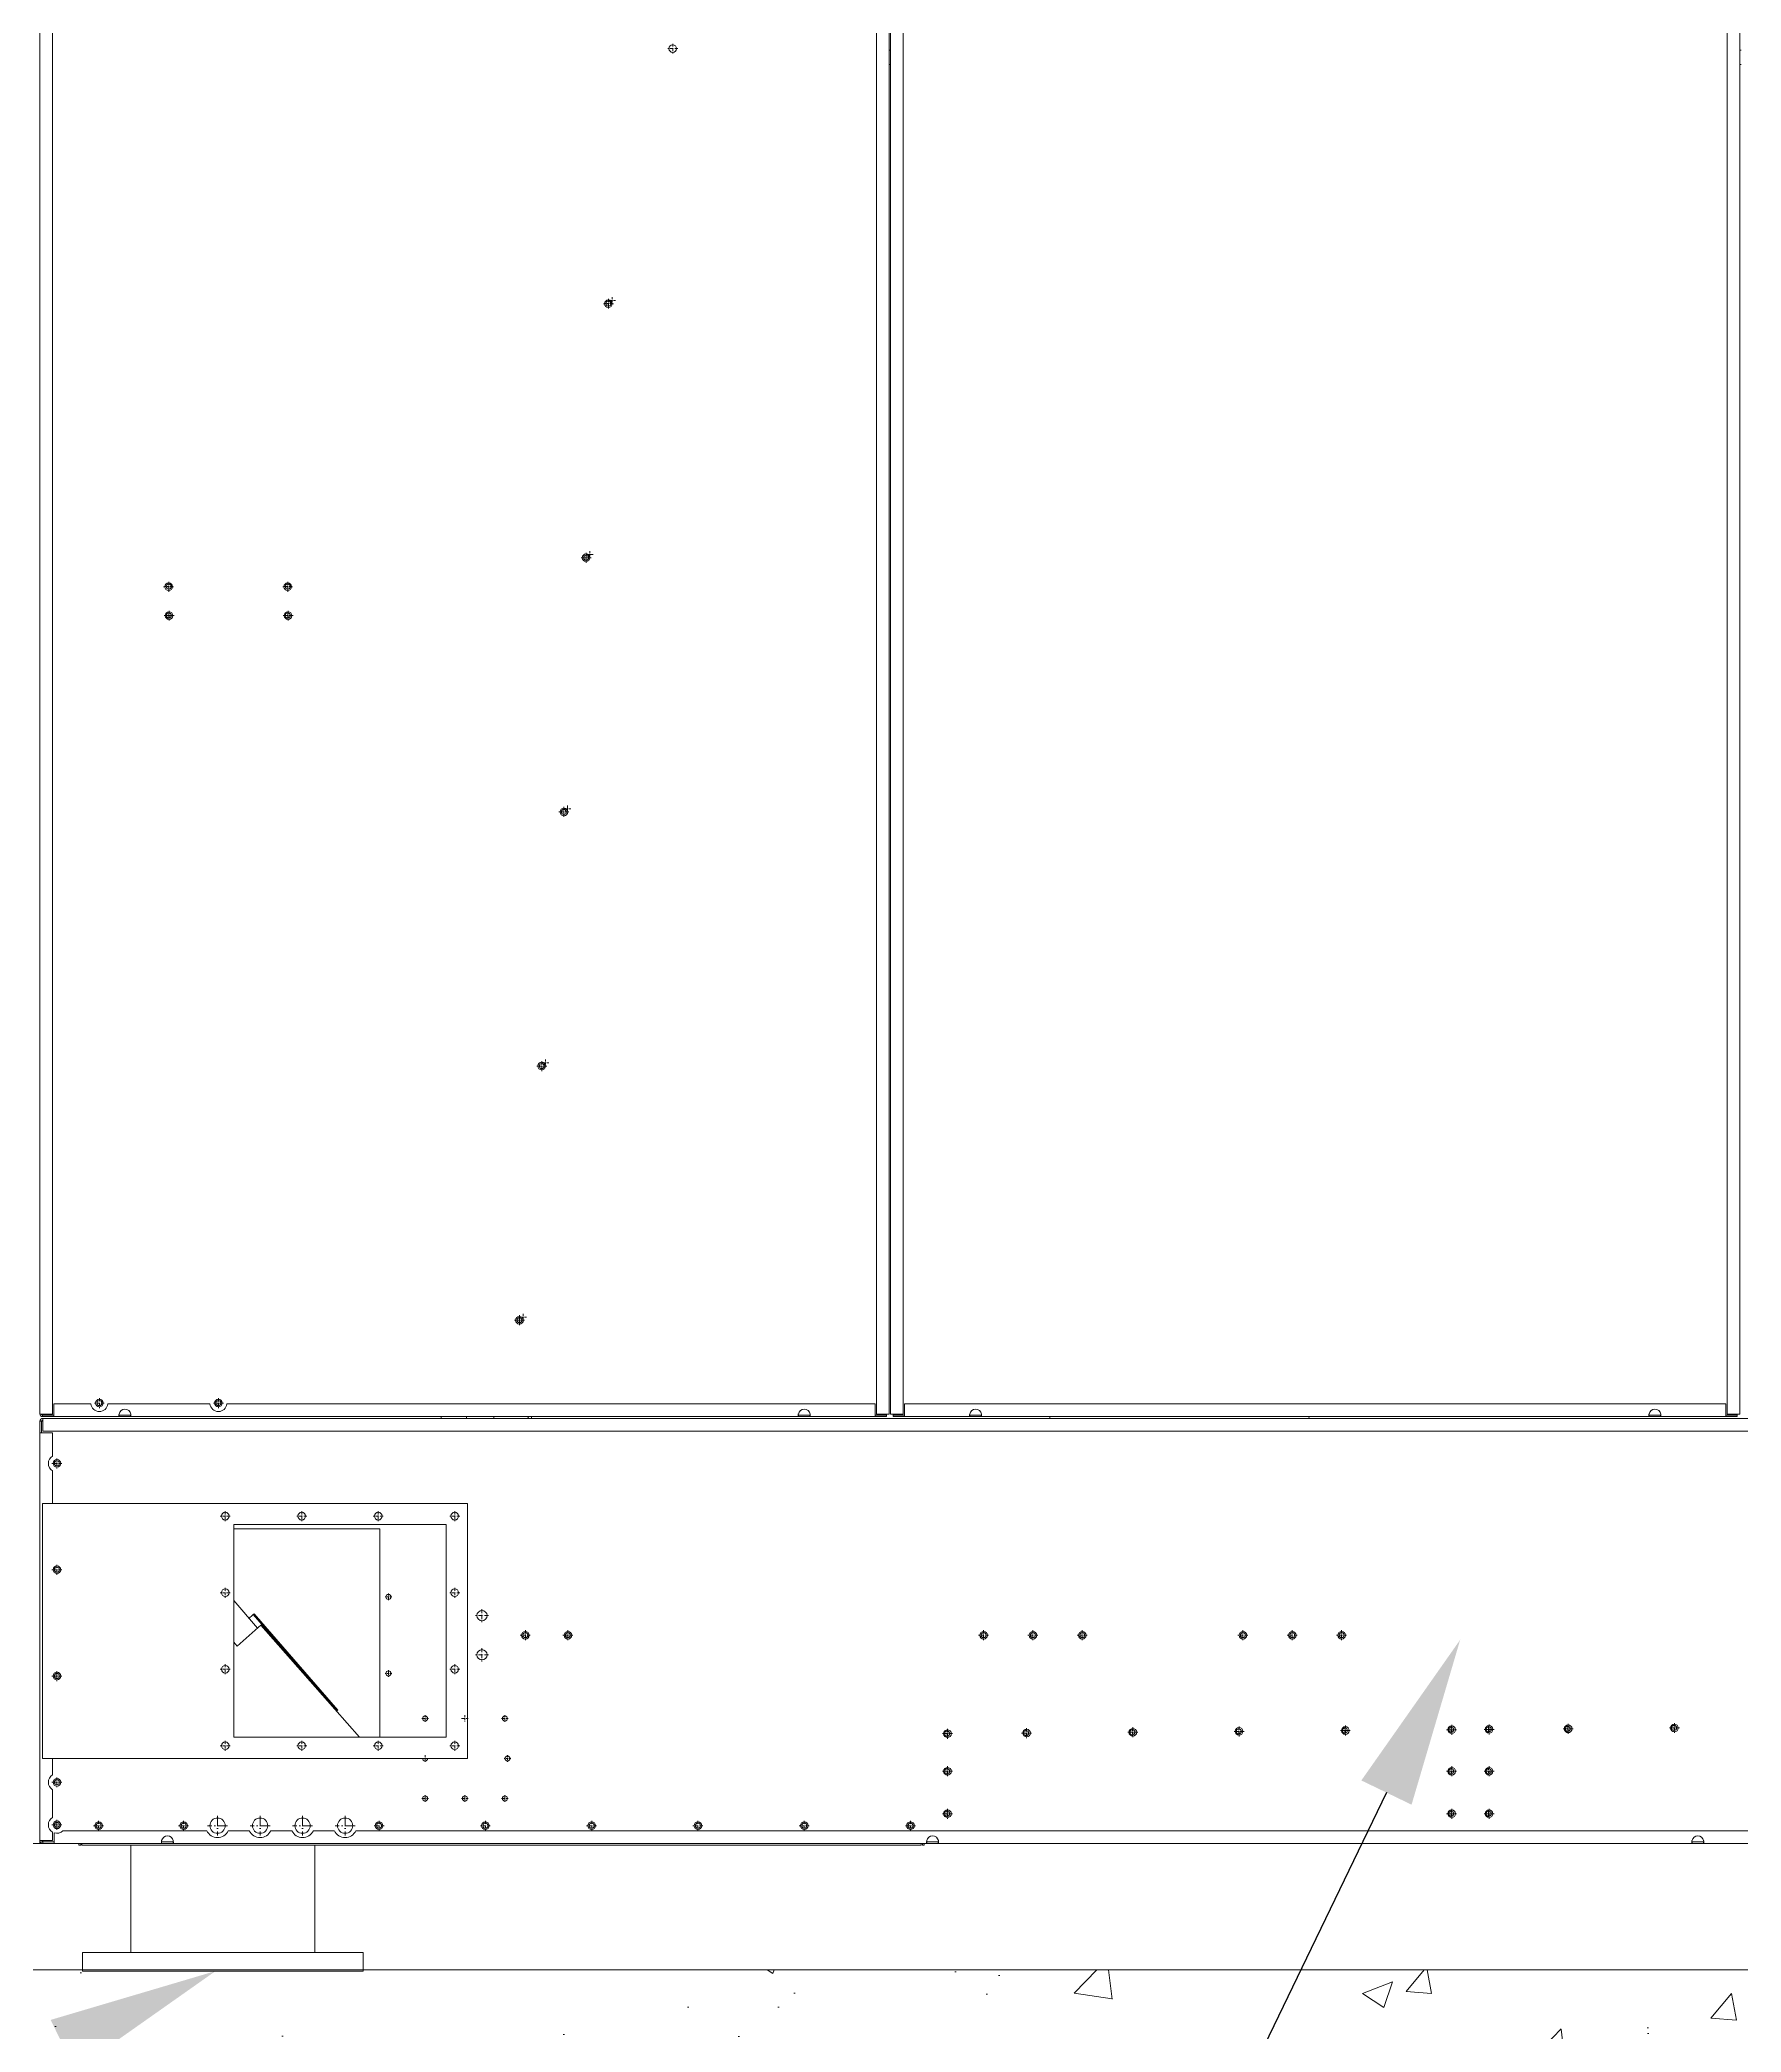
# Model space of a CAD drawing. Header units: millimetres. Extents: x -17070 to 43320, y -291348 to 36448.
# Drawn here: x 23200 to 25201, y 21911 to 24254 of the extents above; entities that cross this region are included whole.
import ezdxf
from ezdxf import colors
from ezdxf.entities.mleader import LeaderData, LeaderLine
from ezdxf.math import Vec2, Vec3

# ---------------------------------------------------------------- set-up
doc = ezdxf.new("R2010")
doc.units = ezdxf.units.MM
doc.linetypes.add('DASHDOT', pattern=[18.5, 12, -3, 0.5, -3])
doc.layers.add('냉각탑_dim', color=1, linetype='Continuous')
doc.layers.add('냉각탑_기초', color=23, linetype='Continuous')
doc.styles.get("Standard").update_dxf_attribs({"font": 'arial.ttf'})

# ---------------------------------------------------------------- blocks, each defined once
blk = doc.blocks.new('1')
at = {"color": 7, "lineweight": 20}
for p, q in [((23199.8, 25488.1), (23199.8, 22638.3)), ((23214.8, 22638.3), (23214.8, 25488.1)), ((24183.8, 25488.1), (24183.8, 22638.3)), ((24198.8, 22638.3), (24198.8, 25488.1)), ((24200.3, 25488.1), (24200.3, 22638.3)), ((24215.3, 22638.3), (24215.3, 25488.1)), ((25184.3, 25488.1), (25184.3, 22638.3)), ((25199.3, 22638.3), (25199.3, 25488.1)), ((26196.3, 22633.2), (23203.3, 22633.2)), ((23216.4, 22650.2), (23259.8, 22650.2)), ((23216.4, 22635.2), (23293.1, 22635.2)), ((23279.7, 22650.2), (23399.8, 22650.2)), ((23306.5, 22635.2), (24092.1, 22635.2)), ((23419.7, 22650.2), (24182.2, 22650.2)), ((24105.5, 22635.2), (24182.2, 22635.2)), ((25182.7, 22650.2), (24216.9, 22650.2)), ((24216.9, 22635.2), (24293.6, 22635.2)), ((24307, 22635.2), (25092.6, 22635.2)), ((25106, 22635.2), (25182.7, 22635.2)), ((23199.8, 22136.7), (23199.8, 22616.2)), ((25758.6, 22618.2), (23203.3, 22618.2)), ((23214.8, 22588.9), (23214.8, 22616.2)), ((23214.8, 22533.2), (23214.8, 22571.5)), ((23202.8, 22233.2), (23202.8, 22533.2)), ((23702.8, 22533.2), (23202.8, 22533.2)), ((23702.8, 22533.2), (23702.8, 22233.2)), ((23427.8, 22508.2), (23677.8, 22508.2)), ((23427.8, 22508.2), (23427.8, 22258.2)), ((23427.8, 22503.2), (23599.8, 22503.2)), ((23599.8, 22258.2), (23599.8, 22503.2)), ((23677.8, 22258.2), (23677.8, 22508.2)), ((23427.8, 22418.9), (23455.9, 22386.5)), ((23549.1, 22289.2), (23450.7, 22402.4)), ((23550.2, 22290.2), (23451.8, 22403.4)), ((23456.6, 22387.2), (23431.9, 22365.3)), ((23575.9, 22258.2), (23459.6, 22389.8)), ((23427.8, 22258.2), (23677.8, 22258.2)), ((23202.8, 22233.2), (23702.8, 22233.2)), ((23214.8, 22163.9), (23214.8, 22196.5)), ((23396.1, 22148.2), (23226.9, 22148.2)), ((23446.1, 22148.2), (23421.4, 22148.2)), ((23496.1, 22148.2), (23471.4, 22148.2)), ((23546.1, 22148.2), (23521.4, 22148.2)), ((25828.1, 22148.2), (23571.4, 22148.2)), ((23343, 22133.2), (23216.8, 22133.2)), ((24236.3, 22131.2), (23249.3, 22131.2)), ((23306.8, 22131.2), (23306.8, 22005.2)), ((24243, 22133.2), (23356.5, 22133.2)), ((23523.1, 22131.2), (23523.1, 22005.2)), ((25143, 22133.2), (24256.5, 22133.2)), ((26043, 22133.2), (25156.5, 22133.2)), ((23249.9, 22005.2), (23579.9, 22005.2)), ((23249.9, 22005.2), (23249.9, 21983.2)), ((23579.9, 22005.2), (23579.9, 21983.2)), ((23579.9, 21983.2), (23249.9, 21983.2))]:
    blk.add_line(p, q, dxfattribs=at)
at = {"color": 7, "linetype": 'DASHDOT', "lineweight": 20, "ltscale": 0.292499}
for p, q in [((23944.2, 24249.8), (23944.2, 24238.1)), ((23950, 24244), (23938.3, 24244)), ((23868.5, 23949.9), (23868.5, 23938.2)), ((23842.3, 23651), (23842.3, 23639.3)), ((23351.3, 23617), (23351.3, 23605.3)), ((23491.3, 23617), (23491.3, 23605.3)), ((23357.1, 23611.2), (23345.4, 23611.2)), ((23497.1, 23611.2), (23485.4, 23611.2)), ((23357.6, 23577.2), (23345.9, 23577.2)), ((23351.8, 23583), (23351.8, 23571.3)), ((23497.6, 23577.2), (23485.9, 23577.2)), ((23491.8, 23583), (23491.8, 23571.3)), ((23816.2, 23352.2), (23816.2, 23340.5)), ((23269.8, 22657), (23269.8, 22645.3)), ((23409.8, 22657), (23409.8, 22645.3)), ((23275.6, 22651.2), (23263.9, 22651.2)), ((23415.6, 22651.2), (23403.9, 22651.2)), ((23225.6, 22580.2), (23213.9, 22580.2)), ((23423.6, 22518.2), (23411.9, 22518.2)), ((23513.6, 22518.2), (23501.9, 22518.2)), ((23603.6, 22518.2), (23591.9, 22518.2)), ((23693.6, 22518.2), (23681.9, 22518.2)), ((23225.6, 22455.2), (23213.9, 22455.2)), ((23423.6, 22428.2), (23411.9, 22428.2)), ((23693.6, 22428.2), (23681.9, 22428.2)), ((23776.6, 22378.2), (23764.9, 22378.2)), ((23826.6, 22378.2), (23814.9, 22378.2)), ((24315.6, 22378.2), (24303.9, 22378.2)), ((24373.6, 22378.2), (24361.9, 22378.2)), ((24431.6, 22378.2), (24419.9, 22378.2)), ((24620.6, 22378.2), (24608.9, 22378.2)), ((24678.6, 22378.2), (24666.9, 22378.2)), ((24736.6, 22378.2), (24724.9, 22378.2)), ((23225.6, 22330.2), (23213.9, 22330.2)), ((23423.6, 22338.2), (23411.9, 22338.2)), ((23693.6, 22338.2), (23681.9, 22338.2)), ((24273.1, 22262.4), (24261.4, 22262.4)), ((24366.1, 22263.1), (24354.4, 22263.1)), ((24491.1, 22264.1), (24479.4, 22264.1)), ((24616.1, 22265.1), (24604.4, 22265.1)), ((24741.1, 22266.1), (24729.4, 22266.1)), ((24866.1, 22267), (24854.4, 22267)), ((24910.1, 22267.4), (24898.4, 22267.4)), ((25003.1, 22268.1), (24991.4, 22268.1)), ((25128.1, 22269.1), (25116.4, 22269.1)), ((23423.6, 22248.2), (23411.9, 22248.2)), ((23513.6, 22248.2), (23501.9, 22248.2)), ((23603.6, 22248.2), (23591.9, 22248.2)), ((23693.6, 22248.2), (23681.9, 22248.2)), ((24273.1, 22218.2), (24261.4, 22218.2)), ((24866.1, 22218.2), (24854.4, 22218.2)), ((24910.1, 22218.2), (24898.4, 22218.2)), ((23225.6, 22205.2), (23213.9, 22205.2)), ((24273.1, 22168.2), (24261.4, 22168.2)), ((24866.1, 22168.2), (24854.4, 22168.2)), ((24910.1, 22168.2), (24898.4, 22168.2)), ((23225.6, 22155.2), (23213.9, 22155.2)), ((23274.6, 22154.2), (23262.9, 22154.2)), ((23374.6, 22154.2), (23362.9, 22154.2)), ((23604.6, 22154.2), (23592.9, 22154.2)), ((23729.6, 22154.2), (23717.9, 22154.2)), ((23854.6, 22154.2), (23842.9, 22154.2)), ((23979.6, 22154.2), (23967.9, 22154.2)), ((24104.6, 22154.2), (24092.9, 22154.2)), ((24229.6, 22154.2), (24217.9, 22154.2))]:
    blk.add_line(p, q, dxfattribs=at)
at = {"color": 7, "lineweight": 20, "ltscale": 0.0375}
for p, q in [((24200.3, 24242.2), (24198.8, 24242.2)), ((25200.8, 24242.2), (25199.3, 24242.2)), ((24200.3, 24225.2), (24198.8, 24225.2)), ((25200.8, 24225.2), (25199.3, 24225.2)), ((23202.9, 22636.8), (23202.9, 22638.3)), ((24195.7, 22636.8), (24195.7, 22638.3)), ((24203.4, 22636.8), (24203.4, 22638.3)), ((25196.2, 22636.8), (25196.2, 22638.3)), ((23201.8, 22629.7), (23203.3, 22629.7)), ((23449.6, 22401.4), (23450.7, 22402.4)), ((23450.7, 22402.4), (23451.8, 22403.4)), ((23549.1, 22289.2), (23550.2, 22290.2)), ((23203.3, 22135.2), (23203.3, 22136.7))]:
    blk.add_line(p, q, dxfattribs=at)
at = {"color": 7, "linetype": 'DASHDOT', "lineweight": 20, "ltscale": 0.195001}
for p, q in [((23868.5, 23948), (23868.5, 23940.2)), ((23876.7, 23947.7), (23868.9, 23947.7)), ((23872.8, 23951.6), (23872.8, 23943.8)), ((23850.6, 23648.9), (23842.8, 23648.9)), ((23846.7, 23652.8), (23846.7, 23645)), ((23355.3, 23611.3), (23347.5, 23611.3)), ((23351.4, 23615.2), (23351.4, 23607.4)), ((23495.2, 23611.3), (23487.4, 23611.3)), ((23491.3, 23615.2), (23491.3, 23607.4)), ((23355.4, 23577.4), (23347.6, 23577.4)), ((23495.3, 23577.4), (23487.5, 23577.4)), ((23824.4, 23350), (23816.6, 23350)), ((23820.5, 23353.9), (23820.5, 23346.1)), ((23798.3, 23051.2), (23790.5, 23051.2)), ((23772.1, 22752.3), (23764.3, 22752.3)), ((23413.6, 22651.2), (23405.8, 22651.2)), ((23409.7, 22655.1), (23409.7, 22647.3)), ((23613.7, 22423.2), (23605.9, 22423.2)), ((23613.7, 22333.2), (23605.9, 22333.2)), ((23656.7, 22280.2), (23648.9, 22280.2)), ((23703.7, 22280.2), (23695.9, 22280.2)), ((23750.7, 22280.2), (23742.9, 22280.2)), ((24270.7, 22262.4), (24262.9, 22262.4)), ((24363.7, 22263.1), (24355.9, 22263.1)), ((24488.7, 22264.1), (24480.9, 22264.1)), ((24613.7, 22265.1), (24605.9, 22265.1)), ((24863.7, 22267), (24855.9, 22267)), ((24907.7, 22267.4), (24899.9, 22267.4)), ((25000.7, 22268.1), (24992.9, 22268.1)), ((25125.7, 22269.1), (25117.9, 22269.1)), ((23656.7, 22233.2), (23648.9, 22233.2)), ((23753.7, 22233.2), (23745.9, 22233.2)), ((24270.7, 22218.2), (24262.9, 22218.2)), ((24863.7, 22218.2), (24855.9, 22218.2)), ((24907.7, 22218.2), (24899.9, 22218.2)), ((23656.7, 22186.2), (23648.9, 22186.2)), ((23703.7, 22186.2), (23695.9, 22186.2)), ((23750.7, 22186.2), (23742.9, 22186.2)), ((24270.7, 22168.2), (24262.9, 22168.2)), ((24863.7, 22168.2), (24855.9, 22168.2)), ((24907.7, 22168.2), (24899.9, 22168.2))]:
    blk.add_line(p, q, dxfattribs=at)
at = {"color": 7, "linetype": 'DASHDOT', "lineweight": 20, "ltscale": 0.292505}
for p, q in [((23874.3, 23944), (23862.6, 23944)), ((23848.2, 23645.2), (23836.5, 23645.2)), ((23822, 23346.3), (23810.3, 23346.3)), ((23795.9, 23047.5), (23784.2, 23047.5)), ((23769.7, 22748.6), (23758, 22748.6))]:
    blk.add_line(p, q, dxfattribs=at)
at = {"color": 7, "linetype": 'DASHDOT', "lineweight": 20, "ltscale": 0.194995}
for p, q in [((23872.4, 23944.1), (23864.6, 23944.1)), ((23846.2, 23645.2), (23838.4, 23645.2)), ((23820.1, 23346.4), (23812.3, 23346.4)), ((23794, 23047.5), (23786.2, 23047.5)), ((23767.8, 22748.7), (23760, 22748.7))]:
    blk.add_line(p, q, dxfattribs=at)
at = {"color": 7, "linetype": 'DASHDOT', "lineweight": 20, "ltscale": 0.194998}
for p, q in [((23842.3, 23649.1), (23842.3, 23641.3)), ((23351.5, 23581.3), (23351.5, 23573.5)), ((23491.4, 23581.3), (23491.4, 23573.5)), ((23816.2, 23350.3), (23816.2, 23342.5)), ((24738.7, 22266), (24730.9, 22266))]:
    blk.add_line(p, q, dxfattribs=at)
at = {"color": 7, "linetype": 'DASHDOT', "lineweight": 20, "ltscale": 0.195}
for p, q in [((23794.4, 23055.1), (23794.4, 23047.3)), ((23790.1, 23051.4), (23790.1, 23043.6)), ((23763.9, 22752.6), (23763.9, 22744.8)), ((23768.2, 22756.2), (23768.2, 22748.4)), ((23609.8, 22427.1), (23609.8, 22419.3)), ((23609.8, 22337.1), (23609.8, 22329.3)), ((23652.8, 22284.1), (23652.8, 22276.3)), ((23699.8, 22284.1), (23699.8, 22276.3)), ((23746.8, 22284.1), (23746.8, 22276.3)), ((24266.8, 22266.3), (24266.8, 22258.5)), ((24359.8, 22267), (24359.8, 22259.2)), ((24484.8, 22268), (24484.8, 22260.2)), ((24609.8, 22269), (24609.8, 22261.2)), ((24734.8, 22269.9), (24734.8, 22262.1)), ((24859.8, 22270.9), (24859.8, 22263.1)), ((24903.8, 22271.3), (24903.8, 22263.5)), ((24996.8, 22272), (24996.8, 22264.2)), ((25121.8, 22273), (25121.8, 22265.2)), ((23652.8, 22237.1), (23652.8, 22229.3)), ((23749.8, 22237.1), (23749.8, 22229.3)), ((24266.8, 22222.1), (24266.8, 22214.3)), ((24859.8, 22222.1), (24859.8, 22214.3)), ((24903.8, 22222.1), (24903.8, 22214.3)), ((23652.8, 22190.1), (23652.8, 22182.3)), ((23699.8, 22190.1), (23699.8, 22182.3)), ((23746.8, 22190.1), (23746.8, 22182.3)), ((24266.8, 22172.1), (24266.8, 22164.3)), ((24859.8, 22172.1), (24859.8, 22164.3)), ((24903.8, 22172.1), (24903.8, 22164.3))]:
    blk.add_line(p, q, dxfattribs=at)
at = {"color": 7, "linetype": 'DASHDOT', "lineweight": 20, "ltscale": 0.2925}
for p, q in [((23790, 23053.3), (23790, 23041.6)), ((23763.9, 22754.4), (23763.9, 22742.7)), ((23219.8, 22586), (23219.8, 22574.3)), ((23417.8, 22524), (23417.8, 22512.3)), ((23507.8, 22524), (23507.8, 22512.3)), ((23597.8, 22524), (23597.8, 22512.3)), ((23687.8, 22524), (23687.8, 22512.3)), ((23219.8, 22461), (23219.8, 22449.3)), ((23417.8, 22434), (23417.8, 22422.3)), ((23687.8, 22434), (23687.8, 22422.3)), ((23770.8, 22384), (23770.8, 22372.3)), ((23820.8, 22384), (23820.8, 22372.3)), ((24309.8, 22384), (24309.8, 22372.3)), ((24367.8, 22384), (24367.8, 22372.3)), ((24425.8, 22384), (24425.8, 22372.3)), ((24614.8, 22384), (24614.8, 22372.3)), ((24672.8, 22384), (24672.8, 22372.3)), ((24730.8, 22384), (24730.8, 22372.3)), ((23219.8, 22336), (23219.8, 22324.3)), ((23417.8, 22344), (23417.8, 22332.3)), ((23687.8, 22344), (23687.8, 22332.3)), ((24267.3, 22268.2), (24267.3, 22256.5)), ((24360.3, 22268.9), (24360.3, 22257.2)), ((24485.3, 22269.9), (24485.3, 22258.2)), ((24610.3, 22270.9), (24610.3, 22259.2)), ((24735.3, 22271.9), (24735.3, 22260.2)), ((24860.3, 22272.8), (24860.3, 22261.1)), ((24904.3, 22273.2), (24904.3, 22261.5)), ((24997.3, 22273.9), (24997.3, 22262.2)), ((25122.3, 22274.9), (25122.3, 22263.2)), ((23417.8, 22254), (23417.8, 22242.3)), ((23507.8, 22254), (23507.8, 22242.3)), ((23597.8, 22254), (23597.8, 22242.3)), ((23687.8, 22254), (23687.8, 22242.3)), ((23219.8, 22211), (23219.8, 22199.3)), ((24267.3, 22224), (24267.3, 22212.3)), ((24860.3, 22224), (24860.3, 22212.3)), ((24904.3, 22224), (24904.3, 22212.3)), ((24267.3, 22174), (24267.3, 22162.3)), ((24860.3, 22174), (24860.3, 22162.3)), ((24904.3, 22174), (24904.3, 22162.3)), ((23219.8, 22161), (23219.8, 22149.3)), ((23268.8, 22160), (23268.8, 22148.3)), ((23368.8, 22160), (23368.8, 22148.3)), ((23598.8, 22160), (23598.8, 22148.3)), ((23723.8, 22160), (23723.8, 22148.3)), ((23848.8, 22160), (23848.8, 22148.3)), ((23973.8, 22160), (23973.8, 22148.3)), ((24098.8, 22160), (24098.8, 22148.3)), ((24223.8, 22160), (24223.8, 22148.3))]:
    blk.add_line(p, q, dxfattribs=at)
at = {"color": 7, "lineweight": 20, "ltscale": 0.0775}
for p, q in [((23199.8, 22638.3), (23202.9, 22638.3)), ((23202.9, 22635.2), (23202.9, 22638.3)), ((23216.4, 22635.2), (23216.4, 22638.3)), ((24182.2, 22635.2), (24182.2, 22638.3)), ((24198.8, 22638.3), (24195.7, 22638.3)), ((24200.3, 22638.3), (24203.4, 22638.3)), ((24216.9, 22635.2), (24216.9, 22638.3)), ((25182.7, 22635.2), (25182.7, 22638.3)), ((25199.3, 22638.3), (25196.2, 22638.3))]:
    blk.add_line(p, q, dxfattribs=at)
at = {"color": 7, "lineweight": 20, "ltscale": 0.2975}
for p, q in [((23202.9, 22638.3), (23214.8, 22638.3)), ((23216.4, 22650.2), (23216.4, 22638.3)), ((24182.2, 22638.3), (24182.2, 22650.2)), ((24183.8, 22638.3), (24195.7, 22638.3)), ((24203.4, 22638.3), (24215.3, 22638.3)), ((24216.9, 22650.2), (24216.9, 22638.3)), ((25182.7, 22638.3), (25182.7, 22650.2)), ((25184.3, 22638.3), (25196.2, 22638.3))]:
    blk.add_line(p, q, dxfattribs=at)
at = {"color": 7, "lineweight": 20, "ltscale": 0.04}
for p, q in [((23202.9, 22635.2), (23202.9, 22636.8)), ((23293.1, 22635.2), (23293.1, 22636.8)), ((23306.5, 22635.2), (23306.5, 22636.8)), ((24092.1, 22635.2), (24092.1, 22636.8)), ((24105.5, 22635.2), (24105.5, 22636.8)), ((24195.7, 22635.2), (24195.7, 22636.8)), ((24203.4, 22635.2), (24203.4, 22636.8)), ((24293.6, 22635.2), (24293.6, 22636.8)), ((24307, 22635.2), (24307, 22636.8)), ((25092.6, 22635.2), (25092.6, 22636.8)), ((25106, 22635.2), (25106, 22636.8)), ((25196.2, 22635.2), (25196.2, 22636.8))]:
    blk.add_line(p, q, dxfattribs=at)
at = {"color": 7, "lineweight": 20, "ltscale": 0.3375}
for p, q in [((23216.4, 22636.8), (23202.9, 22636.8)), ((23202.9, 22635.2), (23216.4, 22635.2)), ((24195.7, 22636.8), (24182.2, 22636.8)), ((24182.2, 22635.2), (24195.7, 22635.2)), ((24216.9, 22636.8), (24203.4, 22636.8)), ((24203.4, 22635.2), (24216.9, 22635.2)), ((25196.2, 22636.8), (25182.7, 22636.8)), ((25182.7, 22635.2), (25196.2, 22635.2)), ((23199.8, 22616.2), (23199.8, 22629.7)), ((23201.8, 22629.7), (23201.8, 22616.2)), ((23203.3, 22135.2), (23216.8, 22135.2)), ((23216.8, 22133.2), (23203.3, 22133.2))]:
    blk.add_line(p, q, dxfattribs=at)
at = {"color": 7, "lineweight": 20, "ltscale": 0.000294144}
blk.add_line((23202.9, 22635.2), (23202.9, 22635.2), dxfattribs=at)
at = {"color": 7, "lineweight": 20, "ltscale": 0.0875}
for p, q in [((23203.3, 22633.2), (23203.3, 22629.7)), ((23199.8, 22616.2), (23203.3, 22616.2)), ((23199.8, 22136.7), (23203.3, 22136.7)), ((23216.8, 22133.2), (23216.8, 22136.7))]:
    blk.add_line(p, q, dxfattribs=at)
at = {"color": 7, "lineweight": 20, "ltscale": 0.168029}
for p, q in [((23293.1, 22636.8), (23299.8, 22636.8)), ((23293.1, 22635.2), (23299.8, 22635.2)), ((23306.5, 22636.8), (23299.8, 22636.8)), ((23306.5, 22635.2), (23299.8, 22635.2)), ((24092.1, 22636.8), (24098.8, 22636.8)), ((24092.1, 22635.2), (24098.8, 22635.2)), ((24105.5, 22636.8), (24098.8, 22636.8)), ((24105.5, 22635.2), (24098.8, 22635.2)), ((24293.6, 22636.8), (24300.3, 22636.8)), ((24293.6, 22635.2), (24300.3, 22635.2)), ((24307, 22636.8), (24300.3, 22636.8)), ((24307, 22635.2), (24300.3, 22635.2)), ((25092.6, 22636.8), (25099.3, 22636.8)), ((25092.6, 22635.2), (25099.3, 22635.2)), ((25106, 22636.8), (25099.3, 22636.8)), ((25106, 22635.2), (25099.3, 22635.2))]:
    blk.add_line(p, q, dxfattribs=at)
at = {"color": 7, "lineweight": 20, "ltscale": 0.05}
for p, q in [((23671.6, 22635.2), (23671.6, 22633.2)), ((23199.8, 22629.7), (23201.8, 22629.7)), ((23203.3, 22133.2), (23203.3, 22135.2)), ((23245.8, 22131.2), (23247.8, 22131.2)), ((23343, 22133.2), (23343, 22135.2)), ((23356.5, 22133.2), (23356.5, 22135.2)), ((24239.8, 22131.2), (24237.8, 22131.2)), ((24243, 22133.2), (24243, 22135.2)), ((24256.5, 22133.2), (24256.5, 22135.2)), ((25143, 22133.2), (25143, 22135.2)), ((25156.5, 22133.2), (25156.5, 22135.2))]:
    blk.add_line(p, q, dxfattribs=at)
at = {"color": 7, "lineweight": 20, "ltscale": 0.049942}
blk.add_line((23701.6, 22635.2), (23701.6, 22633.2), dxfattribs=at)
at = {"color": 7, "lineweight": 20, "ltscale": 0.049995}
blk.add_line((23701.6, 22635.2), (23701.6, 22633.2), dxfattribs=at)
at = {"color": 7, "lineweight": 20, "ltscale": 0.050191}
for p, q in [((23733.9, 22635.2), (23733.7, 22633.2)), ((23773.9, 22633.2), (23774.1, 22635.2)), ((23774.5, 22635.2), (23774.3, 22633.2)), ((23778.1, 22635.2), (23777.9, 22633.2)), ((24387.5, 22633.2), (24387.7, 22635.2)), ((24387.7, 22635.2), (24387.5, 22633.2)), ((24692.3, 22633.2), (24692.5, 22635.2)), ((24692.5, 22635.2), (24692.3, 22633.2))]:
    blk.add_line(p, q, dxfattribs=at)
at = {"color": 7, "lineweight": 20, "ltscale": 0.2875}
for p, q in [((23203.3, 22618.2), (23203.3, 22629.7)), ((23203.3, 22616.2), (23214.8, 22616.2)), ((23214.8, 22136.7), (23203.3, 22136.7))]:
    blk.add_line(p, q, dxfattribs=at)
at = {"color": 7, "lineweight": 20, "ltscale": 0.125001}
blk.add_line((23445.8, 22398.1), (23449.6, 22401.4), dxfattribs=at)
at = {"color": 7, "linetype": 'DASHDOT', "lineweight": 20, "ltscale": 0.389996}
for p, q in [((23727.6, 22401.2), (23712, 22401.2)), ((23727.6, 22355.2), (23712, 22355.2))]:
    blk.add_line(p, q, dxfattribs=at)
at = {"color": 7, "linetype": 'DASHDOT', "lineweight": 20, "ltscale": 0.389999}
blk.add_line((23719.8, 22409), (23719.8, 22393.4), dxfattribs=at)
at = {"color": 7, "lineweight": 20, "ltscale": 0.1}
blk.add_line((23456.6, 22387.2), (23459.6, 22389.8), dxfattribs=at)
at = {"color": 7, "lineweight": 20, "ltscale": 0.157289}
blk.add_line((23431.9, 22365.3), (23427.8, 22370.1), dxfattribs=at)
at = {"color": 7, "lineweight": 20, "ltscale": 0.1554}
blk.add_line((23431.9, 22365.3), (23427.8, 22370), dxfattribs=at)
at = {"color": 7, "linetype": 'DASHDOT', "lineweight": 20, "ltscale": 0.39}
blk.add_line((23719.8, 22363), (23719.8, 22347.4), dxfattribs=at)
at = {"color": 7, "lineweight": 20, "ltscale": 0.15}
for p, q in [((23219.8, 22327.2), (23219.8, 22333.2)), ((23219.8, 22152.2), (23219.8, 22158.2))]:
    blk.add_line(p, q, dxfattribs=at)
at = {"color": 7, "lineweight": 20, "ltscale": 0.010428}
blk.add_line((23548.8, 22288.9), (23549.1, 22289.2), dxfattribs=at)
at = {"color": 7, "lineweight": 20, "ltscale": 0.483494}
blk.add_line((23214.8, 22213.9), (23214.8, 22233.2), dxfattribs=at)
at = {"color": 7, "linetype": 'DASHDOT', "lineweight": 20}
for p, q in [((23408.8, 22165.9), (23408.8, 22142.5)), ((23458.8, 22165.9), (23458.8, 22142.5)), ((23508.8, 22165.9), (23508.8, 22142.5)), ((23558.8, 22165.9), (23558.8, 22142.5)), ((23420.5, 22154.2), (23397.1, 22154.2)), ((23470.5, 22154.2), (23447.1, 22154.2)), ((23520.5, 22154.2), (23497.1, 22154.2)), ((23570.5, 22154.2), (23547.1, 22154.2))]:
    blk.add_line(p, q, dxfattribs=at)
at = {"color": 7, "lineweight": 20, "ltscale": 0.245994}
blk.add_line((23214.8, 22136.7), (23214.8, 22146.5), dxfattribs=at)
at = {"color": 7, "lineweight": 20, "ltscale": 0.224015}
blk.add_line((23216.8, 22145.7), (23216.8, 22136.7), dxfattribs=at)
at = {"lineweight": 20}
for p, q in [((22199.8, 22133.2), (23199.8, 22133.2)), ((23199.8, 22133.2), (23199.8, 22136.7)), ((23199.8, 22133.2), (23203.3, 22133.2)), ((28599.8, 22133.2), (23699.8, 22133.2))]:
    blk.add_line(p, q, dxfattribs=at)
at = {"color": 7, "lineweight": 20, "ltscale": 0.050016}
for p, q in [((23245.8, 22131.2), (23245.8, 22133.2)), ((23247.8, 22131.2), (23247.8, 22133.2))]:
    blk.add_line(p, q, dxfattribs=at)
at = {"color": 7, "lineweight": 20, "ltscale": 0.049866}
for p, q in [((23249.3, 22133.2), (23249.3, 22131.2)), ((24236.3, 22133.2), (24236.3, 22131.2))]:
    blk.add_line(p, q, dxfattribs=at)
at = {"color": 7, "lineweight": 20, "ltscale": 0.169248}
for p, q in [((23343, 22135.2), (23349.8, 22135.2)), ((23343, 22133.2), (23349.8, 22133.2)), ((23356.5, 22135.2), (23349.8, 22135.2)), ((23356.5, 22133.2), (23349.8, 22133.2)), ((24243, 22135.2), (24249.8, 22135.2)), ((24243, 22133.2), (24249.8, 22133.2)), ((24256.5, 22135.2), (24249.8, 22135.2)), ((24256.5, 22133.2), (24249.8, 22133.2)), ((25143, 22135.2), (25149.8, 22135.2)), ((25143, 22133.2), (25149.8, 22133.2)), ((25156.5, 22135.2), (25149.8, 22135.2)), ((25156.5, 22133.2), (25149.8, 22133.2))]:
    blk.add_line(p, q, dxfattribs=at)
at = {"color": 7, "lineweight": 20, "ltscale": 0.050015}
for p, q in [((24237.8, 22133.2), (24237.8, 22131.2)), ((24239.8, 22133.2), (24239.8, 22131.2))]:
    blk.add_line(p, q, dxfattribs=at)
at = {"color": 7, "lineweight": 20}
for centre, radius in [((23944.2, 24244), 4.5), ((23868.5, 23944), 4.5), ((23868.5, 23944.1), 3), ((23842.3, 23645.2), 4.5), ((23842.3, 23645.2), 3), ((23351.3, 23611.2), 4.5), ((23351.4, 23611.3), 3), ((23491.3, 23611.2), 4.5), ((23491.3, 23611.3), 3), ((23351.8, 23577.2), 4.5), ((23351.5, 23577.4), 3), ((23491.8, 23577.2), 4.5), ((23491.4, 23577.4), 3), ((23816.2, 23346.3), 4.5), ((23816.2, 23346.4), 3), ((23790, 23047.5), 4.5), ((23790.1, 23047.5), 3), ((23763.9, 22748.6), 4.5), ((23763.9, 22748.7), 3), ((23269.8, 22651.2), 4.5), ((23269.8, 22651.2), 3), ((23409.8, 22651.2), 4.5), ((23409.7, 22651.2), 3), ((23219.8, 22580.2), 4.5), ((23219.8, 22580.2), 3), ((23417.8, 22518.2), 4.5), ((23507.8, 22518.2), 4.5), ((23597.8, 22518.2), 4.5), ((23687.8, 22518.2), 4.5), ((23219.8, 22455.2), 4.5), ((23219.8, 22455.2), 3), ((23417.8, 22428.2), 4.5), ((23609.8, 22423.2), 3), ((23687.8, 22428.2), 4.5), ((23719.8, 22401.2), 6), ((23770.8, 22378.2), 4.5), ((23770.8, 22378.2), 3), ((23820.8, 22378.2), 4.5), ((23820.8, 22378.2), 3), ((24309.8, 22378.2), 4.5), ((24309.8, 22378.2), 3), ((24367.8, 22378.2), 4.5), ((24367.8, 22378.2), 3), ((24425.8, 22378.2), 4.5), ((24425.8, 22378.2), 3), ((24614.8, 22378.2), 4.5), ((24614.8, 22378.2), 3), ((24672.8, 22378.2), 4.5), ((24672.8, 22378.2), 3), ((24730.8, 22378.2), 4.5), ((24730.8, 22378.2), 3), ((23719.8, 22355.2), 6), ((23219.8, 22330.2), 4.5), ((23219.8, 22330.2), 3), ((23417.8, 22338.2), 4.5), ((23609.8, 22333.2), 3), ((23687.8, 22338.2), 4.5), ((23652.8, 22280.2), 3), ((23746.8, 22280.2), 3), ((24267.3, 22262.4), 4.5), ((24266.8, 22262.4), 3), ((24360.3, 22263.1), 4.5), ((24359.8, 22263.1), 3), ((24485.3, 22264.1), 4.5), ((24484.8, 22264.1), 3), ((24610.3, 22265.1), 4.5), ((24609.8, 22265.1), 3), ((24735.3, 22266.1), 4.5), ((24734.8, 22266), 3), ((24860.3, 22267), 4.5), ((24859.8, 22267), 3), ((24904.3, 22267.4), 4.5), ((24903.8, 22267.4), 3), ((24997.3, 22268.1), 4.5), ((24996.8, 22268.1), 3), ((25122.3, 22269.1), 4.5), ((25121.8, 22269.1), 3), ((23417.8, 22248.2), 4.5), ((23507.8, 22248.2), 4.5), ((23597.8, 22248.2), 4.5), ((23687.8, 22248.2), 4.5), ((23749.8, 22233.2), 3), ((24267.3, 22218.2), 4.5), ((24266.8, 22218.2), 3), ((24860.3, 22218.2), 4.5), ((24859.8, 22218.2), 3), ((24904.3, 22218.2), 4.5), ((24903.8, 22218.2), 3), ((23219.8, 22205.2), 4.5), ((23219.8, 22205.2), 3), ((23652.8, 22186.2), 3), ((23699.8, 22186.2), 3), ((23746.8, 22186.2), 3), ((24267.3, 22168.2), 4.5), ((24266.8, 22168.2), 3), ((24860.3, 22168.2), 4.5), ((24859.8, 22168.2), 3), ((24904.3, 22168.2), 4.5), ((24903.8, 22168.2), 3), ((23219.8, 22155.2), 4.5), ((23219.8, 22155.2), 3), ((23268.8, 22154.2), 4.5), ((23268.8, 22154.2), 3), ((23368.8, 22154.2), 4.5), ((23368.8, 22154.2), 3), ((23408.8, 22154.2), 9), ((23458.8, 22154.2), 9), ((23508.8, 22154.2), 9), ((23558.8, 22154.2), 9), ((23598.8, 22154.2), 4.5), ((23598.8, 22154.2), 3), ((23723.8, 22154.2), 4.5), ((23723.8, 22154.2), 3), ((23848.8, 22154.2), 4.5), ((23848.8, 22154.2), 3), ((23973.8, 22154.2), 4.5), ((23973.8, 22154.2), 3), ((24098.8, 22154.2), 4.5), ((24098.8, 22154.2), 3), ((24223.8, 22154.2), 4.5), ((24223.8, 22154.2), 3)]:
    blk.add_circle(centre, radius, dxfattribs=at)
for centre, radius, start, end in [((23872.8, 23947.7), 3, 200.5288, 239.4712), ((23846.7, 23648.9), 3, 200.5288, 239.4712), ((23820.5, 23350), 3, 200.5288, 239.4712), ((23794.4, 23051.2), 3, 200.5288, 239.4712), ((23768.2, 22752.3), 3, 200.5288, 239.4712), ((23202.9, 22638.3), 3.1, 175, 270), ((23203.3, 22629.7), 3.5, 90, 180), ((23202.9, 22638.3), 1.5, 180, 270), ((23269.8, 22651.2), 10, 185.7392, 354.2608), ((23308.9, 22636.5), 16.1, 173.4757, 179.6789), ((23299.8, 22637.1), 7, 9.8709, 170.1291), ((23290.6, 22636.5), 16.2, 0.3311, 6.523), ((23409.8, 22651.2), 10, 185.7392, 354.2608), ((23476.6, 22638.3), 3.1, 270, 270.2606), ((24107.9, 22636.5), 16.2, 173.4769, 179.6689), ((24098.8, 22637.1), 7, 9.8709, 170.1291), ((24089.6, 22636.5), 16.2, 0.3311, 6.523), ((24309.4, 22636.5), 16.1, 173.4757, 179.6789), ((24300.3, 22637.1), 7, 9.8709, 170.1291), ((24291.1, 22636.5), 16.2, 0.3311, 6.523), ((25108.4, 22636.5), 16.2, 173.4769, 179.6689), ((25099.3, 22637.1), 7, 9.8709, 170.1291), ((25090.1, 22636.5), 16.2, 0.3311, 6.523), ((23203.3, 22629.7), 1.5, 90, 180), ((23219.8, 22580.2), 10, 120, 240), ((23699.8, 22280.2), 3, 359.7382, 0.2618), ((23219.8, 22205.2), 10, 120, 240), ((23652.8, 22233.2), 3, 180, 0), ((23219.8, 22155.2), 10, 120, 240), ((23219.8, 22155.2), 10, 252.5424, 315.573), ((23349.8, 22135.2), 7, 12.3736, 167.6264), ((23408.8, 22154.2), 14, 205.3769, 334.6231), ((23458.8, 22154.2), 14, 205.3769, 334.6231), ((23508.8, 22154.2), 14, 205.3769, 334.6231), ((23558.8, 22154.2), 14, 205.3769, 334.6231), ((24249.8, 22135.2), 7, 12.3736, 167.6264), ((25149.8, 22135.2), 7, 12.3736, 167.6264), ((23203.3, 22136.7), 3.5, 180, 270), ((23203.3, 22136.7), 1.5, 180, 270), ((23238.3, 22136.7), 3.5, 270, 270.245), ((23247.3, 22136.7), 3.5, 269.755, 270), ((24240.3, 22136.7), 3.5, 270, 270.245), ((24238, 22134.2), 18.8, 0.553, 7.5903), ((24284.3, 22136.7), 3.5, 270, 270.245), ((24842.3, 22136.7), 3.5, 269.755, 270), ((24877.3, 22136.7), 3.5, 270, 270.245), ((24886.3, 22136.7), 3.5, 269.755, 270), ((24921.3, 22136.7), 3.5, 270, 270.245)]:
    blk.add_arc(centre, radius, start, end, dxfattribs=at)
for points in [[(23292.8, 22637.2), (23292.8, 22637), (23292.8, 22636.9), (23292.9, 22636.8), (23293, 22636.8), (23293.1, 22636.8)], [(23306.8, 22637.2), (23306.7, 22637), (23306.7, 22636.9), (23306.6, 22636.8), (23306.6, 22636.8), (23306.5, 22636.8)], [(24091.8, 22637.2), (24091.8, 22637), (24091.8, 22636.9), (24091.9, 22636.8), (24092, 22636.8), (24092.1, 22636.8)], [(24105.8, 22637.2), (24105.7, 22637), (24105.7, 22636.9), (24105.6, 22636.8), (24105.6, 22636.8), (24105.5, 22636.8)], [(24293.3, 22637.2), (24293.3, 22637), (24293.3, 22636.9), (24293.4, 22636.8), (24293.5, 22636.8), (24293.6, 22636.8)], [(24307.3, 22637.2), (24307.2, 22637), (24307.2, 22636.9), (24307.1, 22636.8), (24307.1, 22636.8), (24307, 22636.8)], [(25092.3, 22637.2), (25092.3, 22637), (25092.3, 22636.9), (25092.4, 22636.8), (25092.5, 22636.8), (25092.6, 22636.8)], [(25106.3, 22637.2), (25106.2, 22637), (25106.2, 22636.9), (25106.1, 22636.8), (25106.1, 22636.8), (25106, 22636.8)], [(23342.8, 22134.4), (23342.8, 22134.8), (23342.8, 22135.2), (23342.8, 22135.7), (23342.9, 22136.2), (23342.9, 22136.7)], [(23342.8, 22135.4), (23342.8, 22135.3), (23342.9, 22135.3), (23342.9, 22135.2), (23342.9, 22135.2), (23343, 22135.2)], [(23356.7, 22135.4), (23356.7, 22135.3), (23356.7, 22135.3), (23356.6, 22135.2), (23356.6, 22135.2), (23356.5, 22135.2)], [(23356.6, 22136.7), (23356.7, 22136.2), (23356.7, 22135.7), (23356.8, 22135.2), (23356.8, 22134.8), (23356.8, 22134.4)], [(24242.8, 22134.4), (24242.8, 22134.8), (24242.8, 22135.2), (24242.8, 22135.7), (24242.9, 22136.2), (24242.9, 22136.7)], [(24242.8, 22135.4), (24242.8, 22135.3), (24242.9, 22135.3), (24242.9, 22135.2), (24242.9, 22135.2), (24243, 22135.2)], [(24256.7, 22135.4), (24256.7, 22135.3), (24256.7, 22135.3), (24256.6, 22135.2), (24256.6, 22135.2), (24256.5, 22135.2)], [(25142.8, 22134.4), (25142.8, 22134.8), (25142.8, 22135.2), (25142.8, 22135.7), (25142.9, 22136.2), (25142.9, 22136.7)], [(25142.8, 22135.4), (25142.8, 22135.3), (25142.9, 22135.3), (25142.9, 22135.2), (25142.9, 22135.2), (25143, 22135.2)], [(25156.7, 22135.4), (25156.7, 22135.3), (25156.7, 22135.3), (25156.6, 22135.2), (25156.6, 22135.2), (25156.5, 22135.2)], [(25156.6, 22136.7), (25156.7, 22136.2), (25156.7, 22135.7), (25156.8, 22135.2), (25156.8, 22134.8), (25156.8, 22134.4)]]:
    blk.add_open_spline(points, degree=5, dxfattribs=at)
for points, knots in [([(23292.8, 22636.6), (23292.8, 22636.2), (23292.8, 22635.9), (23292.8, 22635.6), (23292.9, 22635.4), (23293, 22635.2), (23293, 22635.2), (23293, 22635.2), (23293.1, 22635.2)], [0, 0, 0, 0, 0, 0, 3.570616, 3.570616, 3.570616, 4.974883, 4.974883, 4.974883, 4.974883, 4.974883, 4.974883]), ([(23306.8, 22636.6), (23306.8, 22636.2), (23306.8, 22635.9), (23306.7, 22635.6), (23306.7, 22635.4), (23306.6, 22635.2), (23306.6, 22635.2), (23306.5, 22635.2), (23306.5, 22635.2)], [0, 0, 0, 0, 0, 0, 3.570616, 3.570616, 3.570616, 4.974883, 4.974883, 4.974883, 4.974883, 4.974883, 4.974883]), ([(24091.8, 22636.6), (24091.8, 22636.2), (24091.8, 22635.9), (24091.8, 22635.6), (24091.9, 22635.4), (24092, 22635.2), (24092, 22635.2), (24092, 22635.2), (24092.1, 22635.2)], [0, 0, 0, 0, 0, 0, 3.570616, 3.570616, 3.570616, 4.974883, 4.974883, 4.974883, 4.974883, 4.974883, 4.974883]), ([(24105.8, 22636.6), (24105.8, 22636.2), (24105.8, 22635.9), (24105.7, 22635.6), (24105.7, 22635.4), (24105.6, 22635.2), (24105.6, 22635.2), (24105.5, 22635.2), (24105.5, 22635.2)], [0, 0, 0, 0, 0, 0, 3.570616, 3.570616, 3.570616, 4.974883, 4.974883, 4.974883, 4.974883, 4.974883, 4.974883]), ([(24293.3, 22636.6), (24293.3, 22636.2), (24293.3, 22635.9), (24293.3, 22635.6), (24293.4, 22635.4), (24293.5, 22635.2), (24293.5, 22635.2), (24293.5, 22635.2), (24293.6, 22635.2)], [0, 0, 0, 0, 0, 0, 3.570616, 3.570616, 3.570616, 4.974883, 4.974883, 4.974883, 4.974883, 4.974883, 4.974883]), ([(24307.3, 22636.6), (24307.3, 22636.2), (24307.3, 22635.9), (24307.2, 22635.6), (24307.2, 22635.4), (24307.1, 22635.2), (24307.1, 22635.2), (24307, 22635.2), (24307, 22635.2)], [0, 0, 0, 0, 0, 0, 3.570616, 3.570616, 3.570616, 4.974883, 4.974883, 4.974883, 4.974883, 4.974883, 4.974883]), ([(25092.3, 22636.6), (25092.3, 22636.2), (25092.3, 22635.9), (25092.3, 22635.6), (25092.4, 22635.4), (25092.5, 22635.2), (25092.5, 22635.2), (25092.5, 22635.2), (25092.6, 22635.2)], [0, 0, 0, 0, 0, 0, 3.570616, 3.570616, 3.570616, 4.974883, 4.974883, 4.974883, 4.974883, 4.974883, 4.974883]), ([(25106.3, 22636.6), (25106.3, 22636.2), (25106.3, 22635.9), (25106.2, 22635.6), (25106.2, 22635.4), (25106.1, 22635.2), (25106.1, 22635.2), (25106, 22635.2), (25106, 22635.2)], [0, 0, 0, 0, 0, 0, 3.570616, 3.570616, 3.570616, 4.974883, 4.974883, 4.974883, 4.974883, 4.974883, 4.974883]), ([(23342.8, 22134.4), (23342.8, 22134), (23342.8, 22133.7), (23342.8, 22133.5), (23342.9, 22133.3), (23343, 22133.2), (23343, 22133.2), (23343, 22133.2), (23343, 22133.2)], [0, 0, 0, 0, 0, 0, 3.902586, 3.902586, 3.902586, 4.80152, 4.80152, 4.80152, 4.80152, 4.80152, 4.80152]), ([(23356.8, 22134.4), (23356.8, 22134), (23356.8, 22133.7), (23356.7, 22133.5), (23356.7, 22133.3), (23356.6, 22133.2), (23356.6, 22133.2), (23356.6, 22133.2), (23356.5, 22133.2)], [0, 0, 0, 0, 0, 0, 3.902586, 3.902586, 3.902586, 4.80152, 4.80152, 4.80152, 4.80152, 4.80152, 4.80152]), ([(24242.8, 22134.4), (24242.8, 22134), (24242.8, 22133.7), (24242.8, 22133.5), (24242.9, 22133.3), (24243, 22133.2), (24243, 22133.2), (24243, 22133.2), (24243, 22133.2)], [0, 0, 0, 0, 0, 0, 3.902586, 3.902586, 3.902586, 4.80152, 4.80152, 4.80152, 4.80152, 4.80152, 4.80152]), ([(24256.8, 22134.4), (24256.8, 22134), (24256.8, 22133.7), (24256.7, 22133.5), (24256.7, 22133.3), (24256.6, 22133.2), (24256.6, 22133.2), (24256.6, 22133.2), (24256.5, 22133.2)], [0, 0, 0, 0, 0, 0, 3.902586, 3.902586, 3.902586, 4.80152, 4.80152, 4.80152, 4.80152, 4.80152, 4.80152]), ([(25142.8, 22134.4), (25142.8, 22134), (25142.8, 22133.7), (25142.8, 22133.5), (25142.9, 22133.3), (25143, 22133.2), (25143, 22133.2), (25143, 22133.2), (25143, 22133.2)], [0, 0, 0, 0, 0, 0, 3.902586, 3.902586, 3.902586, 4.80152, 4.80152, 4.80152, 4.80152, 4.80152, 4.80152]), ([(25156.8, 22134.4), (25156.8, 22134), (25156.8, 22133.7), (25156.7, 22133.5), (25156.7, 22133.3), (25156.6, 22133.2), (25156.6, 22133.2), (25156.6, 22133.2), (25156.5, 22133.2)], [0, 0, 0, 0, 0, 0, 3.902586, 3.902586, 3.902586, 4.80152, 4.80152, 4.80152, 4.80152, 4.80152, 4.80152])]:
    blk.add_open_spline(points, degree=5, knots=knots, dxfattribs=at)
at = {"layer": '냉각탑_기초', "lineweight": 20, "ltscale": 30}
for p, q in [((22586.7, 21984.8), (23579.9, 21984.8)), ((22586.7, 21984.8), (23579.9, 21984.8)), ((23579.9, 21984.8), (28599.8, 21984.8))]:
    blk.add_line(p, q, dxfattribs=at)

msp = doc.modelspace()

# ---------------------------------------------------------------- hatches: boundary and pattern name
at = {"layer": '냉각탑_기초', "lineweight": 20, "ltscale": 30}
h = msp.add_hatch(dxfattribs=at)
h.set_pattern_fill('AR-CONC', color=256, scale=50, style=0)
h.set_pattern_definition([(50, (14797.7, 5443.52), (358.63, -31.376), [37.5, -412.5]), (355, (14797.7, 5443.52), (-69.3757, 376.096), [30, -330]), (100.4514, (14827.6, 5440.9), (289.2547, 344.72), [31.87, -350.571]), (46.1842, (14797.7, 5543.52), (533.6205, -82.7595), [56.25, -618.75]), (96.6356, (14842.17, 5536.6), (467.331, 487.059), [47.805, -525.856]), (351.1842, (14797.7, 5543.5), (467.331, 487.06), [45, -495]), (21, (14847.7, 5518.52), (298.4535, -201.3094), [37.5, -412.5]), (326, (14847.7, 5518.52), (121.6577, 362.575), [30, -330]), (71.4514, (14872.57, 5501.75), (420.1113, 161.265), [31.87, -350.571]), (37.5, (14797.7, 5443.52), (6.0799, 166.4469), [0, -326, 0, -335, 0, -331.25]), (7.5, (14797.7, 5443.52), (131.5348, 197.2059), [0, -191, 0, -318.5, 0, -126.25]), (327.5, (14686.2, 5443.52), (266.9112, -11.2774), [0, -125, 0, -390, 0, -517.5]), (317.5, (14636.2, 5443.52), (291.593, 50.0525), [0, -162.5, 0, -259, 0, -367.5])])
h.paths.add_polyline_path([(28749.8, 21984.8), (22049.8, 21984.8), (22049.8, 21384.8), (28749.8, 21384.8)])

# ---------------------------------------------------------------- block references
msp.add_blockref('1', (0, 0))

# ---------------------------------------------------------------- leaders
at = {"layer": '냉각탑_dim', "lineweight": 20}
ml = msp.add_multileader_mtext('Standard', dxfattribs=at)
ml.set_content('')
ml.set_leader_properties(color=256)
ml.build(insert=Vec2(0, 0))
ml.multileader.update_dxf_attribs({"text_right_attachment_type": 6, "dogleg_length": 5, "arrow_head_size": 199.5, "scale": 30})
ctx = ml.context
ctx.base_point, ctx.scale, ctx.char_height, ctx.arrow_head_size, ctx.landing_gap_size, ctx.plane_origin = Vec3(23357.4, 19651.5), 30, 7.18, 199.5, 3.59, Vec3(25000.4, 20875.8)
ctx.right_attachment, ctx.text_align_type = 6, 2
notes = []
notes.append((ctx, [(0, (1, 1, 0), (23556.9, 19651.5), (-1, 0), 199.5, [(0, [(24870.3, 22372.8)], 0, [])])]))
ctx.mtext, ml.multileader.dxf.content_type = None, 0
ml = msp.add_multileader_mtext('Standard', dxfattribs=at)
ml.set_content('')
ml.set_leader_properties(color=256)
ml.build(insert=Vec2(0, 0))
ml.multileader.update_dxf_attribs({"text_right_attachment_type": 6, "dogleg_length": 5, "arrow_head_size": 199.5, "scale": 30})
ctx = ml.context
ctx.base_point, ctx.scale, ctx.char_height, ctx.arrow_head_size, ctx.landing_gap_size, ctx.plane_origin = Vec3(21002.1, 20915.9), 30, 7.18, 199.5, 3.59, Vec3(23536.5, 20486.3)
ctx.right_attachment, ctx.text_align_type = 6, 2
notes.append((ctx, [(0, (1, 1, 0), (21201.6, 20915.9), (-1, 0), 199.5, [(0, [(23406.4, 21983.2)], 0, [])])]))
ctx.mtext, ml.multileader.dxf.content_type = None, 0
for ctx, leaders in notes:
    for number, flags, end, landing, length, lines in leaders:
        leader = LeaderData()
        leader.index, (leader.has_last_leader_line, leader.has_dogleg_vector, leader.attachment_direction) = number, flags
        leader.last_leader_point, leader.dogleg_vector, leader.dogleg_length = Vec3(end), Vec3(landing), length
        for number, points, colour, breaks in lines:
            line = LeaderLine()
            line.index, line.vertices, line.color, line.breaks = number, Vec3.list(points), colors.encode_raw_color(colour), breaks
            leader.lines.append(line)
        ctx.leaders.append(leader)

doc.saveas('drawing.dxf')
